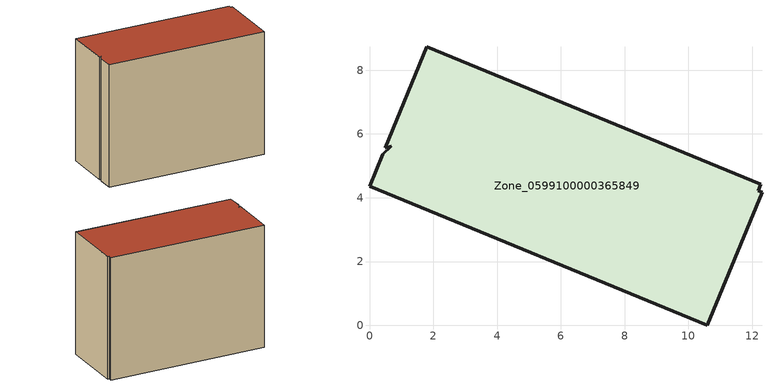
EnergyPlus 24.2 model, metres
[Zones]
Zone_0599100000365849
 floor ground (C_G): 12.31,4.17 10.59,0 0,4.36 0.41,5.37 0.68,5.61 0.5,5.57 1.8,8.74 12.27,4.43 12.19,4.22 z0
 wall outside (C_F): 0,4.36 10.59,0 12.31,4.17 12.19,4.22 12.27,4.43 1.8,8.74 0.5,5.57 0.68,5.61 0.41,5.37 0,4.36 z0:8.76
 roof outside (C_R): 10.59,0 12.31,4.17 12.19,4.22 12.27,4.43 1.8,8.74 0.5,5.57 0.68,5.61 0.41,5.37 0,4.36 z8.76
[BUILDING]
Pand.0599100000365849: North Axis=0; Terrain=City; Loads Convergence Tolerance Value=0.04; Temperature Convergence Tolerance Value=0.4; Solar Distribution=FullExterior; Maximum Number of Warmup Days=25; Minimum Number of Warmup Days=1
[Site:Location]
Rotterdam.The.Hague.AP_ZH_NLD Design_Conditions: Latitude=51.96; Longitude=4.45; Time Zone=1; Elevation=-4.5
[SITE:GROUNDTEMPERATURE:BUILDINGSURFACE]
18, 18, 18, 18, 18, 18, 18, 18, 18, 18, 18, 18
[MATERIAL] Thermal Absorptance=0.9; Solar Absorptance=0.7; Visible Absorptance=0.7
Name | Roughness | Thickness | Conductivity | Density | Specific Heat
G.TI.1992-2005 | MediumSmooth | 0.15 | 0.06 | 540 | 1210
F.TI.1992-2005 | Rough | 0.3 | 0.12 | 1920 | 840
R.TI.1992-2005 | MediumRough | 0.2 | 0.08 | 1500 | 1000
[CONSTRUCTION]
C_G: G.TI.1992-2005
C_F: F.TI.1992-2005
C_R: R.TI.1992-2005
[ZONE]
Zone_0599100000365849: Type=1; Multiplier=1; Ceiling Height=Autocalculate; Volume=Autocalculate; Floor Area=autocalculate; Part of Total Floor Area=Yes
[ZONEINFILTRATION:DESIGNFLOWRATE]
Infil_Zone_0599100000365849: Zone or ZoneList or Space or SpaceList=Zone_0599100000365849; Schedule=AlwaysOn; Design Flow Rate Calculation Method=Flow/Area; Flow Rate per Floor Area=0.0015; Constant Term Coefficient=1; Temperature Term Coefficient=0; Velocity Term Coefficient=0; Velocity Squared Term Coefficient=0
[HVACTEMPLATE:ZONE:IDEALLOADSAIRSYSTEM]
Zone_0599100000365849: Maximum Heating Supply Air Temperature=50; Minimum Cooling Supply Air Temperature=13; Maximum Heating Supply Air Humidity Ratio=0.0156; Minimum Cooling Supply Air Humidity Ratio=0.0077; Heating Limit=NoLimit; Cooling Limit=NoLimit; Dehumidification Control Type=ConstantSensibleHeatRatio; Cooling Sensible Heat Ratio=0.7; Dehumidification Setpoint=60; Humidification Control Type=None; Humidification Setpoint=30; Outdoor Air Method=None; Outdoor Air Flow Rate per Person=0.00944; Outdoor Air Flow Rate per Zone Floor Area=0; Outdoor Air Flow Rate per Zone=0; Demand Controlled Ventilation Type=None; Outdoor Air Economizer Type=NoEconomizer; Heat Recovery Type=None; Sensible Heat Recovery Effectiveness=0.7; Latent Heat Recovery Effectiveness=0.65
[ZONECONTROL:THERMOSTAT]
ThermostatControl_Zone_0599100000365849: Zone or ZoneList=Zone_0599100000365849; Control Type Schedule=DualSetpointControlType; Control 1=Thermostat_Zone_0599100000365849; Temperature Difference Between Cutout And Setpoint=0
[THERMOSTATSETPOINT:DUALSETPOINT]
Thermostat_Zone_0599100000365849: Heating Setpoint Temperature Schedule=HeatingSetpoint_Zone_0599100000365849; Cooling Setpoint Temperature Schedule=CoolingSetpoint_Zone_0599100000365849
[SCHEDULE:COMPACT]
HeatingSetpoint_Zone_0599100000365849: Through: 12/31, For: AllDays, Until: 24:00, 21
CoolingSetpoint_Zone_0599100000365849: Through: 12/31, For: AllDays, Until: 24:00, 24
DualSetpointControlType: Through: 12/31, For: AllDays, Until: 24:00, 4
AlwaysOn: Through: 12/31, For: AllDays, Until: 24:00, 1
